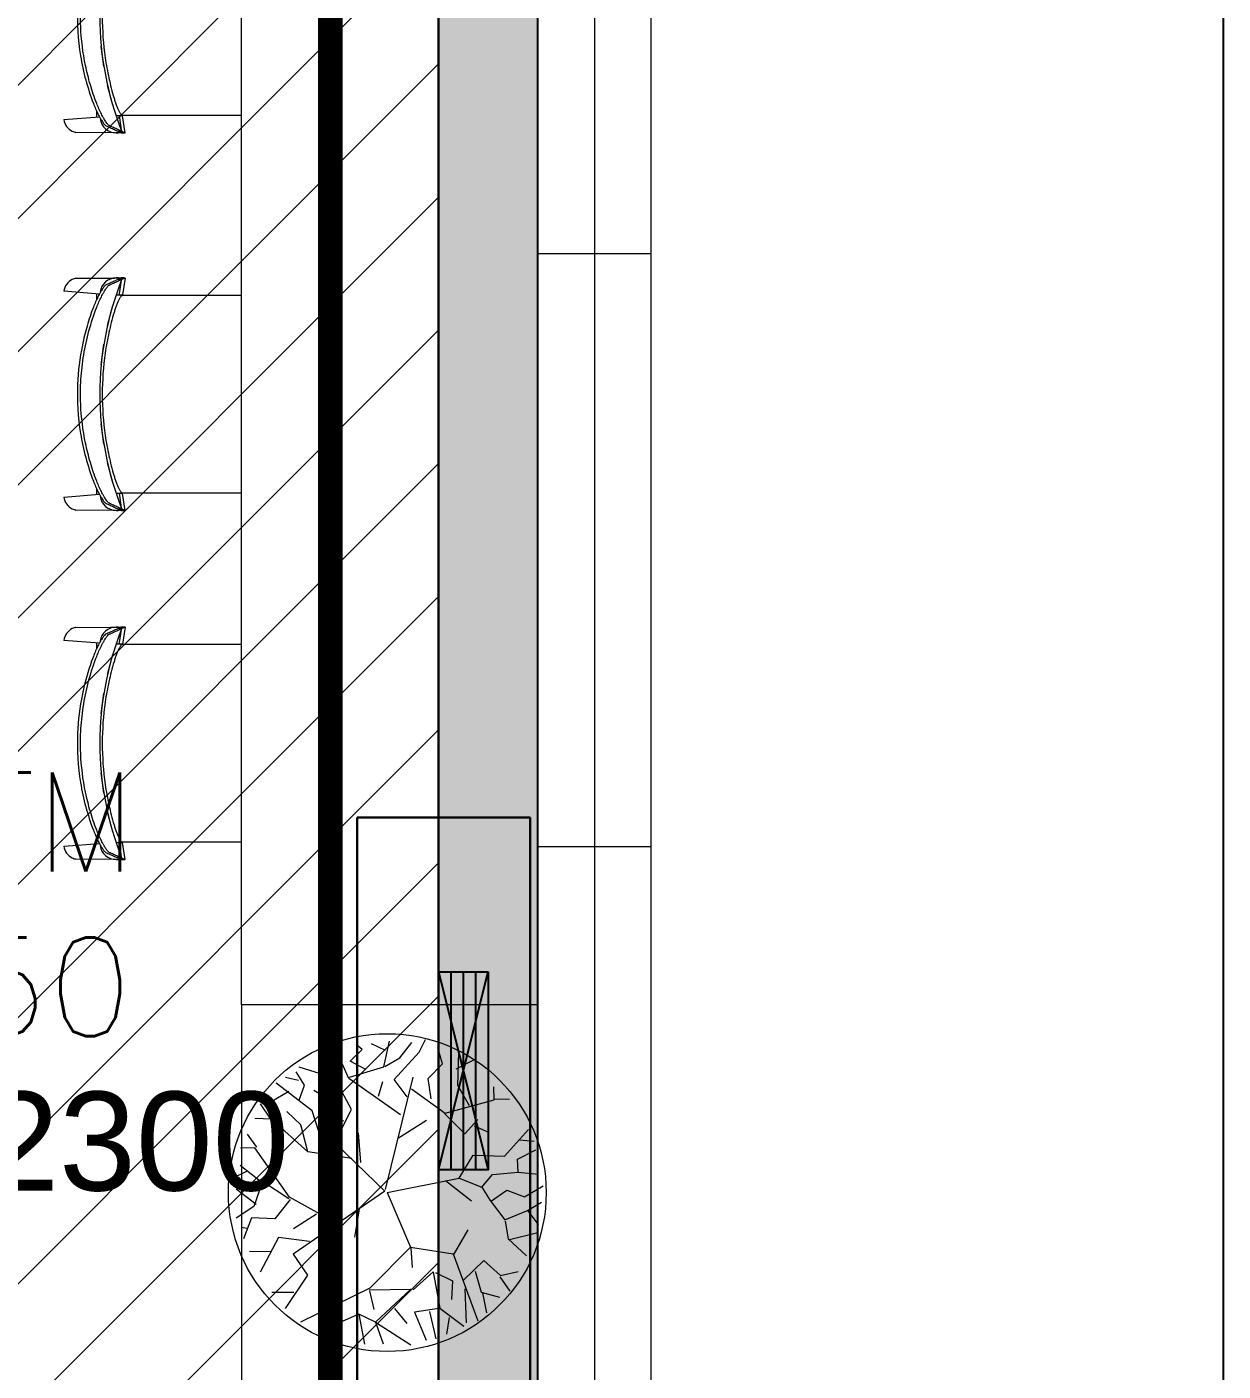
# Model space of a CAD drawing. Header units: millimetres. Extents: x -81374 to 485233, y -39075 to 157313.
# Drawn here: x 55750 to 58171, y 16131 to 18850 of the extents above; entities that cross this region are included whole.
import ezdxf
from ezdxf.enums import TextEntityAlignment as Align

# ---------------------------------------------------------------- set-up
doc = ezdxf.new("R2010")
doc.units = ezdxf.units.MM
doc.linetypes.add('CENTER', pattern=[2, 1.25, -0.25, 0.25, -0.25])
doc.linetypes.add('HIDDEN', pattern=[0.375, 0.25, -0.125])
doc.layers.add('ceiling', color=7, linetype='Continuous', lineweight=5, true_color=0x560d91)
for name, color, linetype in [('CEN', 252, 'CENTER'), ('Hatch 01_UC', 7, 'Continuous'), ('M-HVAC ELLIPTICAL DUCT', 6, 'Continuous'), ('M-HVAC-BOF', 6, 'Continuous'), ('M-HVAC-GRILLE', 30, 'Continuous'), ('M-HVAC-TEXT', 7, 'Continuous')]:
    doc.layers.add(name, color=color, linetype=linetype)
for name, color, linetype, lineweight in [('G-IMPT', 8, 'Continuous', 5), ('HVAC EA DUCT', 1, 'Continuous', 30), ('ID-MODULAR', 44, 'Continuous', 9)]:
    doc.layers.add(name, color=color, linetype=linetype, lineweight=lineweight)
doc.styles.add('ARAIL', font='arial.ttf')
doc.styles.add('R', font='romans.shx')
doc.styles.get("Standard").update_dxf_attribs({"font": 'arial.ttf'})

# ---------------------------------------------------------------- blocks, each defined once
blk = doc.blocks.new('ng')
at = {"layer": 'CEN', "color": 9, "linetype": 'HIDDEN', "lineweight": 0, "ltscale": 1500, "true_color": 0xc7c8ca}
blk.add_lwpolyline([(30047.1, 25472.8), (30047.1, 19521.3)], dxfattribs=at)
blk = doc.blocks.new('floor plan 1')
at = {"layer": 'DEFPOINTS', "color": 8, "linetype": 'Continuous'}
blk.add_line((0, -82350.1), (0, 0), dxfattribs=at)
at = {"layer": 'G-IMPT', "color": 55, "linetype": 'Continuous', "true_color": 0xb49f4b}
for p, q in [((1158, -60591.5), (1158, -51466.9)), ((1386.7, -60591.5), (1386.7, -51466.9))]:
    blk.add_line(p, q, dxfattribs=at)
at = {"layer": 'G-IMPT', "linetype": 'Continuous'}
for p, q in [((1272.3, -60591.5), (1272.3, -51466.9)), ((1158, -56266.9), (1386.7, -56266.9)), ((1158, -57466.9), (1386.7, -57466.9))]:
    blk.add_line(p, q, dxfattribs=at)
at = {"layer": 'G-IMPT', "color": 8, "ltscale": 500}
for p, q in [((1386.7, -55166.9), (1386.7, -55947.4)), ((1986.7, -55947.4), (1986.7, -55166.9)), ((1566.4, -55315.2), (1571.9, -55281.4)), ((1605.7, -55327.5), (1593.5, -55272.1)), ((1636.6, -55326), (1612.7, -55269.2)), ((1715.2, -55305.3), (1643.5, -55259.9)), ((1715.2, -55305.3), (1699.8, -55261.8)), ((1749.1, -55322), (1737.6, -55261.1)), ((1558.1, -55443.7), (1508.3, -55308.3)), ((1534.5, -55372.9), (1531.8, -55304)), ((1585.2, -55333.7), (1536.3, -55297.4)), ((1643.7, -55372.4), (1715.2, -55305.3)), ((1676.7, -55333.1), (1651.9, -55302.7)), ((1715.2, -55305.3), (1749.1, -55322)), ((1727.1, -55374.2), (1867, -55305.4)), ((1749.1, -55322), (1826.2, -55288.2)), ((1498.5, -55365), (1491, -55324.4)), ((1598.5, -55407.5), (1585.2, -55333.7)), ((1587.4, -55333), (1636.6, -55326)), ((1727.5, -55368.8), (1718.6, -55331.1)), ((1853.2, -55400.8), (1897.9, -55333.6)), ((1501.3, -55366.6), (1464.7, -55356.4)), ((1559.5, -55389.5), (1561.6, -55351.3)), ((1463.6, -55397), (1443.7, -55368)), ((1537.5, -55390.8), (1495.9, -55430.1)), ((1513.9, -55408.5), (1501.3, -55366.6)), ((1593.7, -55406.1), (1559.5, -55389.5)), ((1638.8, -55371), (1598.5, -55407.5)), ((1728.2, -55371.1), (1643.7, -55372.4)), ((1644.8, -55457.6), (1727.1, -55374.2)), ((1880.7, -55365.6), (1925.2, -55365.7)), ((1462.1, -55399.9), (1426.8, -55408.1)), ((1495.9, -55430.1), (1462.1, -55399.9)), ((1644.1, -55455.4), (1641.1, -55415.9)), ((1881.6, -55443.2), (1853.2, -55400.8)), ((1911.7, -55476.9), (1948.8, -55406.8)), ((1446.7, -55474.3), (1409.5, -55439.8)), ((1557.3, -55441.1), (1528, -55492.7)), ((1644.8, -55457.6), (1558.1, -55443.7)), ((1696.7, -55570.8), (1881.6, -55443.3)), ((1443.8, -55472.6), (1389.8, -55486)), ((1691.4, -55567.7), (1644.8, -55457.6)), ((1849.2, -55468.8), (1911.7, -55476.9)), ((1927.8, -55448.1), (1970.4, -55448.4)), ((1452.7, -55510), (1446.7, -55474.3)), ((1748.2, -55534.1), (1758, -55477.4)), ((1834.5, -55524.2), (1881.3, -55494.2)), ((1966.2, -55516.9), (1982.6, -55474.4)), ((1975.3, -55495.4), (1987.1, -55497.1)), ((1407.9, -55531.5), (1386.1, -55503.1)), ((1453.5, -55512.5), (1407.9, -55531.5)), ((1483.2, -55551.7), (1453.5, -55512.5)), ((1795.6, -55506.5), (1889.4, -55558.6)), ((1887.9, -55553.8), (1918.7, -55514.8)), ((1918.7, -55514.8), (1966.2, -55516.9)), ((1961.8, -55539.7), (1997.1, -55515.7)), ((1407.9, -55531.5), (1379.3, -55548.2)), ((1482.5, -55549.5), (1449.4, -55572.8)), ((1500.2, -55578.8), (1483.2, -55551.7)), ((1573.4, -55591.9), (1521.1, -55551.3)), ((1943.7, -55590.4), (1961.8, -55539.7)), ((1956.6, -55543.8), (1997, -55574.5)), ((1414.1, -55559), (1376, -55581.4)), ((1449.4, -55572.8), (1414.1, -55559)), ((1500.2, -55578.8), (1478.8, -55604)), ((1546.1, -55597.2), (1500.2, -55578.8)), ((1691.4, -55567.7), (1546.1, -55597.2)), ((1695.3, -55574), (1639, -55801.5)), ((1696.7, -55570.8), (1813.1, -55683.3)), ((1889.4, -55558.6), (1959.6, -55658.2)), ((1890.8, -55555.4), (1943.7, -55590.4)), ((1426.7, -55609), (1385.4, -55605.1)), ((1478.8, -55604), (1426.7, -55609)), ((1546.1, -55597.2), (1517.4, -55643.3)), ((1944.9, -55587.6), (1989, -55622.5)), ((1976.5, -55610.3), (2003.7, -55596.8)), ((1427.9, -55635.5), (1391.1, -55654.4)), ((1426.7, -55609), (1427.9, -55635.5)), ((1745.3, -55628.7), (1749.8, -55688.9)), ((1454.3, -55641.1), (1405.8, -55695.6)), ((1517.4, -55643.3), (1454.3, -55641.1)), ((1763.4, -55636.8), (1852.3, -55650.1)), ((1814.9, -55645.4), (1843.6, -55733.3)), ((1852.3, -55650.1), (1925.5, -55716.5)), ((1852.3, -55650.1), (1866.3, -55704.9)), ((1955.3, -55659.5), (1974.4, -55685.9)), ((1959.6, -55658.2), (1988.4, -55657.7)), ((1423.9, -55674.2), (1394.3, -55672.1)), ((1515.3, -55703), (1486.9, -55690)), ((1534.8, -55686.6), (1508, -55715.9)), ((1576, -55727.6), (1534.8, -55686.6)), ((1668.6, -55678.6), (1612.4, -55714.2)), ((1797.6, -55669.3), (1763.9, -55735.7)), ((1779.3, -55712.3), (1803.5, -55718.5)), ((1866.3, -55704.9), (1894.4, -55731.5)), ((1925.5, -55716.5), (1959.4, -55717.3)), ((1574.2, -55728.2), (1475, -55755.4)), ((1524.9, -55743), (1548.5, -55784.3)), ((1642.5, -55777.4), (1574.2, -55728.2)), ((1664.6, -55725.1), (1769.4, -55798.4)), ((1763.9, -55735.7), (1824.6, -55848.7)), ((1803.5, -55718.5), (1810.5, -55756.7)), ((1843.6, -55733.3), (1916.1, -55789)), ((1928.5, -55718.5), (1948.3, -55747.2)), ((1475.7, -55757.7), (1444.1, -55756.6)), ((1475, -55755.4), (1476.1, -55781.7)), ((1602.9, -55757.1), (1608.4, -55798.2)), ((1651, -55761.4), (1677.2, -55796.7)), ((1709.4, -55762.6), (1700.4, -55792.2)), ((1810.5, -55756.7), (1840.3, -55774.3)), ((1870.1, -55754.7), (1859.1, -55784.9)), ((1891, -55772.5), (1924.9, -55751.7)), ((1924.9, -55751.7), (1938.8, -55752.9)), ((1548.5, -55784.3), (1546.4, -55851.8)), ((1608.4, -55798.2), (1579.5, -55828.5)), ((1677.2, -55796.7), (1626.8, -55851.7)), ((1769.4, -55798.4), (1795.9, -55857.3)), ((1796.3, -55798.4), (1870.1, -55821.6)), ((1859.1, -55784.9), (1876.1, -55812)), ((1870.9, -55794.8), (1897.3, -55800.3)), ((1551.9, -55818), (1515.2, -55837.1)), ((1696.3, -55822.8), (1665.8, -55840.1)), ((1698.4, -55822.1), (1687.2, -55874)), ((1767.9, -55801.3), (1698.4, -55822.1)), ((1734.6, -55816.9), (1766.5, -55833.9)), ((1579.5, -55828.5), (1589.1, -55860.6)), ((1626.8, -55851.7), (1614.4, -55877.1)), ((1665.8, -55840.1), (1641.6, -55871.4)), ((1766.5, -55833.9), (1742.3, -55857.4)), ((1694.8, -55855.4), (1723.2, -55868.5)), ((1742.3, -55857.4), (1754.1, -55867.3)), ((1386.7, -58347.4), (1386.7, -55947.4)), ((1386.7, -55947.4), (1986.7, -55947.4)), ((1386.7, -55947.4), (1986.7, -55947.4)), ((1986.7, -55947.4), (1986.7, -58347.4)), ((2222.1, -56241.7), (2227.6, -56276)), ((2228.4, -56243.9), (2235, -56243.8)), ((2235, -56243.8), (2228.4, -56243.9)), ((2228.6, -56242.2), (2233.4, -56276.6)), ((2236, -56241.6), (2240.2, -56241.6)), ((2240.2, -56241.6), (2236, -56241.6)), ((2241.5, -56241.6), (2251.7, -56242)), ((2242.5, -56241.7), (2321.5, -56242.2)), ((1986.7, -56276.6), (2231.4, -56276.6)), ((2227.9, -56276.6), (2227.6, -56276)), ((2346.1, -56268.4), (2273.9, -56274.1)), ((2279.4, -56273.7), (2279.4, -56285)), ((2247.1, -56297.7), (2257.6, -56337.5)), ((2265, -56375.6), (2270.3, -56417)), ((2272.8, -56455.7), (2272.8, -56497.6)), ((2270.3, -56536.3), (2265, -56577.7)), ((2257.6, -56615.8), (2246.9, -56656.2)), ((2279.4, -56668.3), (2279.4, -56679.6)), ((1986.7, -56676.6), (2231.4, -56676.6)), ((2222.1, -56711.6), (2227.6, -56677.3)), ((2227.6, -56677.3), (2227.9, -56676.6)), ((2233.7, -56676.6), (2228.8, -56710.7)), ((2273.9, -56679.2), (2346.1, -56684.9)), ((2235, -56709.5), (2228.4, -56709.4)), ((2228.4, -56709.4), (2235, -56709.5)), ((2228.8, -56710.7), (2228.7, -56711.1)), ((2240.2, -56711.7), (2236, -56711.7)), ((2236, -56711.7), (2240.2, -56711.7)), ((2251.7, -56711.3), (2241.5, -56711.7)), ((2321.5, -56711.1), (2242.5, -56711.6)), ((2222.1, -56947.8), (2227.6, -56982.2)), ((2228.4, -56950.1), (2235, -56950)), ((2235, -56950), (2228.4, -56950.1)), ((2228.6, -56948.4), (2233.4, -56982.8)), ((2236, -56947.8), (2240.2, -56947.8)), ((2240.2, -56947.8), (2236, -56947.8)), ((2241.5, -56947.8), (2251.7, -56948.2)), ((2242.5, -56947.8), (2321.5, -56948.4)), ((1986.7, -56982.8), (2231.4, -56982.8)), ((2227.9, -56982.8), (2227.6, -56982.2)), ((2346.1, -56974.6), (2273.9, -56980.3)), ((2279.4, -56979.8), (2279.4, -56991.2)), ((2247.1, -57003.9), (2257.6, -57043.7)), ((2265, -57081.7), (2270.3, -57123.2)), ((2272.8, -57161.9), (2272.8, -57203.7)), ((2270.3, -57242.5), (2265, -57283.9)), ((2257.6, -57322), (2246.9, -57362.4)), ((2279.4, -57374.5), (2279.4, -57385.8)), ((1986.7, -57382.8), (2231.4, -57382.8)), ((2222.1, -57417.8), (2227.6, -57383.5)), ((2227.6, -57383.5), (2227.9, -57382.8)), ((2233.7, -57382.8), (2228.8, -57416.9)), ((2273.9, -57385.4), (2346.1, -57391.1)), ((2235, -57415.7), (2228.4, -57415.6)), ((2228.4, -57415.6), (2235, -57415.7)), ((2228.8, -57416.9), (2228.7, -57417.3)), ((2240.2, -57417.9), (2236, -57417.9)), ((2236, -57417.9), (2240.2, -57417.9)), ((2251.7, -57417.5), (2241.5, -57417.9)), ((2321.5, -57417.3), (2242.5, -57417.8)), ((2222.1, -57711.8), (2227.6, -57746.1)), ((2228.4, -57714), (2235, -57713.9)), ((2235, -57713.9), (2228.4, -57714)), ((2228.6, -57712.3), (2233.4, -57746.7)), ((2236, -57711.7), (2240.2, -57711.7)), ((2240.2, -57711.7), (2236, -57711.7)), ((2241.5, -57711.7), (2251.7, -57712.1)), ((2242.5, -57711.8), (2321.5, -57712.3)), ((1986.7, -57746.7), (2231.4, -57746.7)), ((2227.9, -57746.7), (2227.6, -57746.1)), ((2346.1, -57738.5), (2273.9, -57744.2)), ((2279.4, -57743.8), (2279.4, -57755.1)), ((2247.1, -57767.8), (2257.6, -57807.6)), ((2265, -57845.7), (2270.3, -57887.1))]:
    blk.add_line(p, q, dxfattribs=at)
blk.add_circle((1691.4, -55567.7), 321.5, dxfattribs=at)
for centre, radius, start, end in [((2240.2, -56274.2), 32.6, 7.5802, 90), ((2240.2, -56274.2), 32.6, 7.5802, 90), ((2314.6, -56273.3), 31.9, 63.372, 77.5779), ((2314.6, -56273.3), 31.9, 8.8286, 63.372), ((2240.2, -56679.1), 32.6, 270, 352.4198), ((2240.2, -56679.1), 32.6, 270, 352.4198), ((2314.6, -56680), 31.9, 296.628, 351.1714), ((2314.6, -56680), 31.9, 282.4221, 296.628), ((2240.2, -56980.4), 32.6, 7.5802, 90), ((2240.2, -56980.4), 32.6, 7.5802, 90), ((2314.6, -56979.5), 31.9, 63.372, 77.5779), ((2314.6, -56979.5), 31.9, 8.8286, 63.372), ((2240.2, -57385.3), 32.6, 270, 352.4198), ((2240.2, -57385.3), 32.6, 270, 352.4198), ((2314.6, -57386.2), 31.9, 296.628, 351.1714), ((2314.6, -57386.2), 31.9, 282.4221, 296.628), ((2240.2, -57744.3), 32.6, 7.5802, 90), ((2240.2, -57744.3), 32.6, 7.5802, 90), ((2314.6, -57743.4), 31.9, 63.372, 77.5779), ((2314.6, -57743.4), 31.9, 8.8286, 63.372)]:
    blk.add_arc(centre, radius, start, end, dxfattribs=at)
for centre in [(1664, -56476.6), (1664, -57182.8), (1664, -57946.7)]:
    blk.add_ellipse(centre, major_axis=(0, -618.5), ratio=0.984957, start_param=1.184993, end_param=1.9566, dxfattribs=at)
for points in [[(2229.9, -56241.6), (2227.6, -56241.6), (2224.1, -56241.6), (2221.7, -56241.7), (2222.2, -56241.7), (2222.9, -56241.7)], [(2222.9, -56241.7), (2223.1, -56241.7), (2223.7, -56241.8), (2224.5, -56242.2), (2224.9, -56242.4)], [(2224.9, -56242.4), (2225.4, -56242.7), (2226.5, -56243.2), (2227.7, -56243.6), (2228.4, -56243.9)], [(2229.5, -56241.7), (2228.7, -56241.7), (2228.2, -56241.7), (2230.3, -56241.6), (2233.8, -56241.6), (2236, -56241.6)], [(2228.4, -56243.9), (2231.1, -56245.2), (2236.7, -56247.9), (2245.4, -56252), (2251.4, -56254.7), (2254.5, -56256)], [(2229, -56242), (2228.5, -56242.1), (2228.5, -56242.3), (2229.9, -56242.4), (2231.1, -56242.5)], [(2231.6, -56242.4), (2231.1, -56242.2), (2230.3, -56241.8), (2229.7, -56241.7), (2229.5, -56241.7)], [(2231.1, -56242.5), (2231.5, -56242.5), (2232.6, -56242.7), (2234, -56243.1), (2234.8, -56243.5)], [(2235, -56243.8), (2234.3, -56243.6), (2233.7, -56243.4), (2233.1, -56243.1)], [(2228.9, -56276.6), (2228, -56276.6), (2227.4, -56276.6), (2228.9, -56276.6), (2230.2, -56276.6)], [(2230.2, -56676.6), (2228.9, -56676.6), (2227.4, -56676.6), (2228, -56676.6), (2228.9, -56676.6)], [(2222.9, -56711.6), (2222.2, -56711.6), (2221.7, -56711.6), (2224.1, -56711.7), (2227.6, -56711.7), (2229.9, -56711.7)], [(2224.9, -56710.9), (2224.5, -56711.1), (2223.7, -56711.5), (2223.1, -56711.6), (2222.9, -56711.6)], [(2228.4, -56709.4), (2227.7, -56709.6), (2226.5, -56710.1), (2225.4, -56710.6), (2224.9, -56710.9)], [(2254.5, -56697.3), (2251.4, -56698.6), (2245.4, -56701.3), (2236.7, -56705.4), (2231.1, -56708), (2228.4, -56709.4)], [(2236, -56711.7), (2233.8, -56711.7), (2230.3, -56711.7), (2228.2, -56711.6), (2228.7, -56711.6), (2229.5, -56711.6)], [(2231.1, -56710.8), (2230, -56710.9), (2228.5, -56711), (2228.6, -56711.2), (2229, -56711.3)], [(2229.5, -56711.6), (2229.7, -56711.6), (2230.3, -56711.5), (2231.1, -56711.1), (2231.6, -56710.9)], [(2234.8, -56709.8), (2234, -56710.2), (2232.6, -56710.6), (2231.5, -56710.8), (2231.1, -56710.8)], [(2233.1, -56710.2), (2233.7, -56709.9), (2234.3, -56709.7), (2235, -56709.5)], [(2235.8, -56709.2), (2235.4, -56709.4), (2235.1, -56709.6), (2234.8, -56709.8)], [(2229.9, -56947.8), (2227.6, -56947.8), (2224.1, -56947.8), (2221.7, -56947.8), (2222.2, -56947.9), (2222.9, -56947.9)], [(2222.9, -56947.9), (2223.1, -56947.9), (2223.7, -56948), (2224.5, -56948.4), (2224.9, -56948.6)], [(2224.9, -56948.6), (2225.4, -56948.9), (2226.5, -56949.3), (2227.7, -56949.8), (2228.4, -56950.1)], [(2229.5, -56947.9), (2228.7, -56947.9), (2228.2, -56947.8), (2230.3, -56947.8), (2233.8, -56947.8), (2236, -56947.8)], [(2228.4, -56950.1), (2231.1, -56951.4), (2236.7, -56954.1), (2245.4, -56958.2), (2251.4, -56960.8), (2254.5, -56962.2)], [(2229, -56948.2), (2228.5, -56948.3), (2228.5, -56948.5), (2229.9, -56948.6), (2231.1, -56948.7)], [(2231.6, -56948.6), (2231.1, -56948.4), (2230.3, -56948), (2229.7, -56947.9), (2229.5, -56947.9)], [(2231.1, -56948.7), (2231.5, -56948.7), (2232.6, -56948.8), (2234, -56949.3), (2234.8, -56949.7)], [(2235, -56950), (2234.3, -56949.8), (2233.7, -56949.5), (2233.1, -56949.3)], [(2228.9, -56982.8), (2228, -56982.8), (2227.4, -56982.8), (2228.9, -56982.8), (2230.2, -56982.8)], [(2230.2, -57382.8), (2228.9, -57382.8), (2227.4, -57382.8), (2228, -57382.8), (2228.9, -57382.8)], [(2254.5, -57403.5), (2251.4, -57404.8), (2245.4, -57407.5), (2236.7, -57411.5), (2231.1, -57414.2), (2228.4, -57415.6)], [(2222.9, -57417.8), (2222.2, -57417.8), (2221.7, -57417.8), (2224.1, -57417.9), (2227.6, -57417.9), (2229.9, -57417.9)], [(2224.9, -57417), (2224.5, -57417.3), (2223.7, -57417.7), (2223.1, -57417.8), (2222.9, -57417.8)], [(2228.4, -57415.6), (2227.7, -57415.8), (2226.5, -57416.3), (2225.4, -57416.8), (2224.9, -57417)], [(2236, -57417.9), (2233.8, -57417.9), (2230.3, -57417.9), (2228.2, -57417.8), (2228.7, -57417.8), (2229.5, -57417.8)], [(2231.1, -57417), (2230, -57417.1), (2228.5, -57417.2), (2228.6, -57417.4), (2229, -57417.4)], [(2229.5, -57417.8), (2229.7, -57417.8), (2230.3, -57417.7), (2231.1, -57417.3), (2231.6, -57417)], [(2234.8, -57416), (2234, -57416.3), (2232.6, -57416.8), (2231.5, -57416.9), (2231.1, -57417)], [(2233.1, -57416.4), (2233.7, -57416.1), (2234.3, -57415.9), (2235, -57415.7)], [(2235.8, -57415.3), (2235.4, -57415.6), (2235.1, -57415.8), (2234.8, -57416)], [(2229.9, -57711.7), (2227.6, -57711.7), (2224.1, -57711.7), (2221.7, -57711.8), (2222.2, -57711.8), (2222.9, -57711.8)], [(2222.9, -57711.8), (2223.1, -57711.8), (2223.7, -57711.9), (2224.5, -57712.3), (2224.9, -57712.5)], [(2224.9, -57712.5), (2225.4, -57712.8), (2226.5, -57713.3), (2227.7, -57713.8), (2228.4, -57714)], [(2229.5, -57711.8), (2228.7, -57711.8), (2228.2, -57711.8), (2230.3, -57711.7), (2233.8, -57711.7), (2236, -57711.7)], [(2228.4, -57714), (2231.1, -57715.3), (2236.7, -57718), (2245.4, -57722.1), (2251.4, -57724.8), (2254.5, -57726.1)], [(2229, -57712.1), (2228.5, -57712.2), (2228.5, -57712.4), (2229.9, -57712.5), (2231.1, -57712.6)], [(2231.6, -57712.5), (2231.1, -57712.3), (2230.3, -57711.9), (2229.7, -57711.8), (2229.5, -57711.8)], [(2231.1, -57712.6), (2231.5, -57712.6), (2232.6, -57712.8), (2234, -57713.2), (2234.8, -57713.6)], [(2235, -57713.9), (2234.3, -57713.7), (2233.7, -57713.5), (2233.1, -57713.2)], [(2228.9, -57746.7), (2228, -57746.7), (2227.4, -57746.7), (2228.9, -57746.7), (2230.2, -57746.7)]]:
    blk.add_open_spline(points, degree=3, dxfattribs=at)
for points, knots in [([(2236.8, -56245), (2236.7, -56245), (2236.6, -56244.8), (2236.2, -56244.5), (2235.6, -56244), (2235.1, -56243.7), (2234.8, -56243.5)], [-0.3333333, -0.3333333, -0.3333333, -0.3333333, -0.2916667, -0.25, -0.1666667, 0, 0, 0, 0]), ([(2261.4, -56256), (2258.3, -56254.7), (2252.2, -56251.9), (2244, -56248.2), (2238.9, -56245.7), (2236.7, -56244.7)], [0, 0, 0, 0, 0.3333333, 0.6666667, 0.9304775, 0.9304775, 0.9304775, 0.9304775]), ([(2254.5, -56256), (2255.1, -56256.3), (2256.4, -56257.5), (2258.7, -56260.4), (2260.7, -56263.3), (2262.5, -56266.1), (2264.1, -56268.6), (2265.2, -56270.6), (2266.4, -56272.7), (2268, -56275.7), (2270.1, -56279.6), (2272.6, -56284.6), (2275.8, -56291.6), (2278.1, -56297.2), (2279.5, -56300.9)], [0, 0, 0, 0, 0.166667, 0.25, 0.333333, 0.416667, 0.458333, 0.5, 0.541667, 0.583333, 0.666667, 0.75, 0.833333, 1, 1, 1, 1]), ([(2286.2, -56300.9), (2284.8, -56297.2), (2282.5, -56291.6), (2279.3, -56284.6), (2276.9, -56279.6), (2274.9, -56275.7), (2273.2, -56272.7), (2272.1, -56270.6), (2270.9, -56268.6), (2269.4, -56266.1), (2267.6, -56263.3), (2265.6, -56260.4), (2263.3, -56257.5), (2262, -56256.3), (2261.4, -56256)], [0, 0, 0, 0, 0.166667, 0.25, 0.333333, 0.416667, 0.458333, 0.5, 0.541667, 0.583333, 0.666667, 0.75, 0.833333, 1, 1, 1, 1]), ([(2239.1, -56276.3), (2235.7, -56276.2), (2230.1, -56276.1), (2227.9, -56276.1), (2227.6, -56276)], [-0.9633418, -0.9633418, -0.9633418, -0.9633418, -0.6666667, -0.3333333, -0.3333333, -0.3333333, -0.3333333]), ([(2244.4, -56311.6), (2243.6, -56309), (2242, -56303.8), (2239.7, -56297.7), (2237.9, -56293.2), (2236.5, -56290), (2235.2, -56287.1), (2233.9, -56284.5), (2232.7, -56282.2), (2231.3, -56279.6), (2229.8, -56277.3), (2229.1, -56276.6), (2228.9, -56276.6)], [0, 0, 0, 0, 0.142857, 0.285714, 0.357143, 0.428571, 0.5, 0.571429, 0.642857, 0.714286, 0.857143, 1, 1, 1, 1]), ([(2244.4, -56641.6), (2248.4, -56628.3), (2255.3, -56601.3), (2265.3, -56546.3), (2270.2, -56476.6), (2265.3, -56406.9), (2255.3, -56352), (2248.4, -56325), (2244.4, -56311.6)], [0, 0, 0, 0, 0.125, 0.25, 0.5, 0.75, 0.875, 1, 1, 1, 1]), ([(2279.5, -56300.9), (2284.3, -56313.4), (2292.9, -56338.6), (2305.8, -56390.3), (2312.8, -56446.6), (2312.2, -56506.6), (2306.6, -56556.3), (2295.9, -56605.2), (2285.5, -56636.8), (2279.5, -56652.4)], [0, 0, 0, 0, 0.111111, 0.222222, 0.444444, 0.583333, 0.722222, 0.861111, 1, 1, 1, 1]), ([(2286.2, -56652.4), (2291, -56639.9), (2299.4, -56614.7), (2312.2, -56563), (2321.2, -56490.1), (2316.5, -56413.3), (2302.4, -56348.1), (2292.2, -56316.5), (2286.2, -56300.9)], [0, 0, 0, 0, 0.111111, 0.222222, 0.444444, 0.722222, 0.861111, 1, 1, 1, 1]), ([(2228.9, -56676.6), (2229.1, -56676.6), (2229.8, -56676), (2231.3, -56673.7), (2232.7, -56671.1), (2233.9, -56668.8), (2235.2, -56666.2), (2236.5, -56663.3), (2237.9, -56660.1), (2239.7, -56655.6), (2242, -56649.5), (2243.6, -56644.3), (2244.4, -56641.6)], [0, 0, 0, 0, 0.142857, 0.285714, 0.357143, 0.428571, 0.5, 0.571429, 0.642857, 0.714286, 0.857143, 1, 1, 1, 1]), ([(2279.5, -56652.4), (2278.1, -56656.1), (2275.8, -56661.7), (2272.6, -56668.7), (2270.1, -56673.7), (2268, -56677.6), (2266.4, -56680.5), (2265.2, -56682.7), (2264.1, -56684.7), (2262.5, -56687.2), (2260.7, -56690), (2258.7, -56692.8), (2256.4, -56695.8), (2255.1, -56697), (2254.5, -56697.3)], [0, 0, 0, 0, 0.166667, 0.25, 0.333333, 0.416667, 0.458333, 0.5, 0.541667, 0.583333, 0.666667, 0.75, 0.833333, 1, 1, 1, 1]), ([(2261.4, -56697.3), (2262, -56697), (2263.3, -56695.8), (2265.6, -56692.8), (2267.6, -56690), (2269.4, -56687.2), (2270.9, -56684.7), (2272.1, -56682.7), (2273.2, -56680.6), (2274.9, -56677.6), (2276.9, -56673.7), (2279.3, -56668.7), (2282.5, -56661.7), (2284.8, -56656.1), (2286.2, -56652.4)], [0, 0, 0, 0, 0.166667, 0.25, 0.333333, 0.416667, 0.458333, 0.5, 0.541667, 0.583333, 0.666667, 0.75, 0.833333, 1, 1, 1, 1]), ([(2227.6, -56677.3), (2227.9, -56677.2), (2230.1, -56677.1), (2235.7, -56677), (2239.1, -56677)], [-0.6666667, -0.6666667, -0.6666667, -0.6666667, -0.3333333, -0.0366578, -0.0366578, -0.0366578, -0.0366578]), ([(2236.7, -56708.6), (2238.9, -56707.6), (2244, -56705.1), (2252.2, -56701.3), (2258.3, -56698.6), (2261.4, -56697.3)], [0.0693294, 0.0693294, 0.0693294, 0.0693294, 0.3333333, 0.6666667, 1, 1, 1, 1]), ([(2236.8, -56951.2), (2236.7, -56951.1), (2236.6, -56951), (2236.2, -56950.7), (2235.6, -56950.2), (2235.1, -56949.9), (2234.8, -56949.7)], [-0.3333333, -0.3333333, -0.3333333, -0.3333333, -0.2916667, -0.25, -0.1666667, 0, 0, 0, 0]), ([(2261.4, -56962.2), (2258.3, -56960.8), (2252.2, -56958.1), (2244, -56954.3), (2238.9, -56951.9), (2236.7, -56950.8)], [0, 0, 0, 0, 0.3333333, 0.6666667, 0.9304775, 0.9304775, 0.9304775, 0.9304775]), ([(2254.5, -56962.2), (2255.1, -56962.5), (2256.4, -56963.7), (2258.7, -56966.6), (2260.7, -56969.5), (2262.5, -56972.3), (2264.1, -56974.8), (2265.2, -56976.8), (2266.4, -56978.9), (2268, -56981.9), (2270.1, -56985.8), (2272.6, -56990.8), (2275.8, -56997.8), (2278.1, -57003.3), (2279.5, -57007.1)], [0, 0, 0, 0, 0.166667, 0.25, 0.333333, 0.416667, 0.458333, 0.5, 0.541667, 0.583333, 0.666667, 0.75, 0.833333, 1, 1, 1, 1]), ([(2286.2, -57007.1), (2284.8, -57003.3), (2282.5, -56997.8), (2279.3, -56990.8), (2276.9, -56985.8), (2274.9, -56981.8), (2273.2, -56978.9), (2272.1, -56976.8), (2270.9, -56974.8), (2269.4, -56972.3), (2267.6, -56969.5), (2265.6, -56966.6), (2263.3, -56963.7), (2262, -56962.5), (2261.4, -56962.2)], [0, 0, 0, 0, 0.166667, 0.25, 0.333333, 0.416667, 0.458333, 0.5, 0.541667, 0.583333, 0.666667, 0.75, 0.833333, 1, 1, 1, 1]), ([(2239.1, -56982.5), (2235.7, -56982.4), (2230.1, -56982.3), (2227.9, -56982.2), (2227.6, -56982.2)], [-0.9633418, -0.9633418, -0.9633418, -0.9633418, -0.6666667, -0.3333333, -0.3333333, -0.3333333, -0.3333333]), ([(2244.4, -57017.8), (2243.6, -57015.2), (2242, -57010), (2239.7, -57003.9), (2237.9, -56999.4), (2236.5, -56996.2), (2235.2, -56993.3), (2233.9, -56990.7), (2232.7, -56988.4), (2231.3, -56985.8), (2229.8, -56983.5), (2229.1, -56982.8), (2228.9, -56982.8)], [0, 0, 0, 0, 0.142857, 0.285714, 0.357143, 0.428571, 0.5, 0.571429, 0.642857, 0.714286, 0.857143, 1, 1, 1, 1]), ([(2244.4, -57347.8), (2248.4, -57334.4), (2255.3, -57307.5), (2265.3, -57252.5), (2270.2, -57182.8), (2265.3, -57113.1), (2255.3, -57058.2), (2248.4, -57031.2), (2244.4, -57017.8)], [0, 0, 0, 0, 0.125, 0.25, 0.5, 0.75, 0.875, 1, 1, 1, 1]), ([(2279.5, -57007.1), (2284.3, -57019.5), (2292.9, -57044.8), (2305.8, -57096.5), (2312.8, -57152.8), (2312.2, -57212.8), (2306.6, -57262.5), (2295.9, -57311.4), (2285.5, -57343), (2279.5, -57358.6)], [0, 0, 0, 0, 0.111111, 0.222222, 0.444444, 0.583333, 0.722222, 0.861111, 1, 1, 1, 1]), ([(2286.2, -57358.6), (2291, -57346.1), (2299.4, -57320.9), (2312.2, -57269.1), (2321.2, -57196.2), (2316.5, -57119.5), (2302.4, -57054.3), (2292.2, -57022.7), (2286.2, -57007.1)], [0, 0, 0, 0, 0.111111, 0.222222, 0.444444, 0.722222, 0.861111, 1, 1, 1, 1]), ([(2228.9, -57382.8), (2229.1, -57382.8), (2229.8, -57382.2), (2231.3, -57379.9), (2232.7, -57377.3), (2233.9, -57375), (2235.2, -57372.4), (2236.5, -57369.4), (2237.9, -57366.3), (2239.7, -57361.8), (2242, -57355.6), (2243.6, -57350.4), (2244.4, -57347.8)], [0, 0, 0, 0, 0.142857, 0.285714, 0.357143, 0.428571, 0.5, 0.571429, 0.642857, 0.714286, 0.857143, 1, 1, 1, 1]), ([(2279.5, -57358.6), (2278.1, -57362.3), (2275.8, -57367.9), (2272.6, -57374.9), (2270.1, -57379.9), (2268, -57383.8), (2266.4, -57386.7), (2265.2, -57388.8), (2264.1, -57390.8), (2262.5, -57393.3), (2260.7, -57396.2), (2258.7, -57399), (2256.4, -57402), (2255.1, -57403.2), (2254.5, -57403.5)], [0, 0, 0, 0, 0.166667, 0.25, 0.333333, 0.416667, 0.458333, 0.5, 0.541667, 0.583333, 0.666667, 0.75, 0.833333, 1, 1, 1, 1]), ([(2261.4, -57403.5), (2262, -57403.2), (2263.3, -57402), (2265.6, -57399), (2267.6, -57396.2), (2269.4, -57393.4), (2270.9, -57390.9), (2272.1, -57388.9), (2273.2, -57386.7), (2274.9, -57383.8), (2276.9, -57379.9), (2279.3, -57374.9), (2282.5, -57367.9), (2284.8, -57362.3), (2286.2, -57358.6)], [0, 0, 0, 0, 0.166667, 0.25, 0.333333, 0.416667, 0.458333, 0.5, 0.541667, 0.583333, 0.666667, 0.75, 0.833333, 1, 1, 1, 1]), ([(2227.6, -57383.5), (2227.9, -57383.4), (2230.1, -57383.3), (2235.7, -57383.2), (2239.1, -57383.2)], [-0.6666667, -0.6666667, -0.6666667, -0.6666667, -0.3333333, -0.0366578, -0.0366578, -0.0366578, -0.0366578]), ([(2236.7, -57414.8), (2238.9, -57413.7), (2244, -57411.3), (2252.2, -57407.5), (2258.3, -57404.8), (2261.4, -57403.5)], [0.0693294, 0.0693294, 0.0693294, 0.0693294, 0.3333333, 0.6666667, 1, 1, 1, 1]), ([(2236.8, -57715.2), (2236.7, -57715.1), (2236.6, -57714.9), (2236.2, -57714.6), (2235.6, -57714.1), (2235.1, -57713.8), (2234.8, -57713.6)], [-0.3333333, -0.3333333, -0.3333333, -0.3333333, -0.2916667, -0.25, -0.1666667, 0, 0, 0, 0]), ([(2261.4, -57726.1), (2258.3, -57724.8), (2252.2, -57722), (2244, -57718.3), (2238.9, -57715.8), (2236.7, -57714.8)], [0, 0, 0, 0, 0.3333333, 0.6666667, 0.9304775, 0.9304775, 0.9304775, 0.9304775]), ([(2254.5, -57726.1), (2255.1, -57726.4), (2256.4, -57727.6), (2258.7, -57730.5), (2260.7, -57733.4), (2262.5, -57736.2), (2264.1, -57738.7), (2265.2, -57740.7), (2266.4, -57742.8), (2268, -57745.8), (2270.1, -57749.7), (2272.6, -57754.7), (2275.8, -57761.7), (2278.1, -57767.3), (2279.5, -57771)], [0, 0, 0, 0, 0.166667, 0.25, 0.333333, 0.416667, 0.458333, 0.5, 0.541667, 0.583333, 0.666667, 0.75, 0.833333, 1, 1, 1, 1]), ([(2286.2, -57771), (2284.8, -57767.3), (2282.5, -57761.7), (2279.3, -57754.7), (2276.9, -57749.7), (2274.9, -57745.8), (2273.2, -57742.8), (2272.1, -57740.7), (2270.9, -57738.7), (2269.4, -57736.2), (2267.6, -57733.4), (2265.6, -57730.5), (2263.3, -57727.6), (2262, -57726.4), (2261.4, -57726.1)], [0, 0, 0, 0, 0.166667, 0.25, 0.333333, 0.416667, 0.458333, 0.5, 0.541667, 0.583333, 0.666667, 0.75, 0.833333, 1, 1, 1, 1]), ([(2239.1, -57746.4), (2235.7, -57746.3), (2230.1, -57746.3), (2227.9, -57746.2), (2227.6, -57746.1)], [-0.9633418, -0.9633418, -0.9633418, -0.9633418, -0.6666667, -0.3333333, -0.3333333, -0.3333333, -0.3333333]), ([(2244.4, -57781.7), (2243.6, -57779.1), (2242, -57773.9), (2239.7, -57767.8), (2237.9, -57763.3), (2236.5, -57760.1), (2235.2, -57757.2), (2233.9, -57754.6), (2232.7, -57752.3), (2231.3, -57749.7), (2229.8, -57747.4), (2229.1, -57746.7), (2228.9, -57746.7)], [0, 0, 0, 0, 0.142857, 0.285714, 0.357143, 0.428571, 0.5, 0.571429, 0.642857, 0.714286, 0.857143, 1, 1, 1, 1]), ([(2244.4, -58111.7), (2248.4, -58098.4), (2255.3, -58071.4), (2265.3, -58016.4), (2270.2, -57946.8), (2265.3, -57877.1), (2255.3, -57822.1), (2248.4, -57795.1), (2244.4, -57781.7)], [0, 0, 0, 0, 0.125, 0.25, 0.5, 0.75, 0.875, 1, 1, 1, 1]), ([(2279.5, -57771), (2284.3, -57783.5), (2292.9, -57808.7), (2305.8, -57860.4), (2312.8, -57916.7), (2312.2, -57976.7), (2306.6, -58026.4), (2295.9, -58075.3), (2285.5, -58106.9), (2279.5, -58122.5)], [0, 0, 0, 0, 0.111111, 0.222222, 0.444444, 0.583333, 0.722222, 0.861111, 1, 1, 1, 1]), ([(2286.2, -58122.5), (2291, -58110), (2299.4, -58084.8), (2312.2, -58033.1), (2321.2, -57960.2), (2316.5, -57883.4), (2302.4, -57818.2), (2292.2, -57786.6), (2286.2, -57771)], [0, 0, 0, 0, 0.111111, 0.222222, 0.444444, 0.722222, 0.861111, 1, 1, 1, 1])]:
    blk.add_open_spline(points, degree=3, knots=knots, dxfattribs=at)
at = {"layer": 'CEN', "linetype": 'Continuous'}
blk.add_blockref('ng', (-28240.4, -78519.6), dxfattribs=at)
at = {"layer": 'G-IMPT', "color": 8, "ltscale": 500}
for rotation, p in [(359.9992, (39680.6, -4989.6, 0)), (359.9992, (35886.7, -10139.3, 0)), (270.0008, (28873.3, -20643.5, 0)), (359.9992, (11975.3, -26935.4, 0)), (359.9992, (15267.6, -26935.4, 0)), (359.9992, (26686.3, -26987.7, 0)), (270.0008, (15861.1, -28615, 0)), (89.9992, (23697.8, -33300.6, 0)), (89.9992, (23597.9, -35337.7, 0)), (89.9992, (23597.9, -37388.3, 0)), (359.9992, (13750.4, -37781.5, 0)), (89.9992, (23697.8, -40746.8, 0)), (89.9992, (23597.8, -44302.5, 0)), (89.9992, (23597.8, -46399.1, 0)), (89.9992, (23697.8, -48339.8, 0)), (89.9992, (23697.8, -54280, 0)), (359.9992, (27418.1, -55702.4, 0)), (89.9992, (9671.9, -65856.5, 0)), (359.9992, (4684.1, -67403.4, 0)), (359.9992, (8737.2, -67403.4, 0))]:
    blk.add_attdef('PARTITIONTYPE', text='', height=200, rotation=rotation, dxfattribs=at).set_placement(p, align=Align.MIDDLE_CENTER)

msp = doc.modelspace()

# ---------------------------------------------------------------- hatches: boundary and pattern name
at = {"layer": 'Hatch 01_UC', "linetype": 'Continuous', "lineweight": 0, "transparency": 33554597}
h = msp.add_hatch(dxfattribs=at)
h.set_pattern_fill('ANSI31', color=8, scale=60, angle=180)
h.set_pattern_definition([(225, (86411.17, 39444.27), (134.70384, -134.70384), [])])
h.paths.add_polyline_path([(56014.8, 24856.1), (49282.8, 24856.1), (49282.8, 18559.3), (49282.8, 11934), (56251.6, 11934), (56251.6, 12466.5), (56584.1, 12466.5), (56584.1, 21441.1), (56022.8, 21441.1), (56022.8, 22506.1), (56582.5, 22506.1), (56582.5, 24856.1)])
edge = h.paths.add_edge_path(flags=16)
edge.add_ellipse((51082.8, 23076.1), major_axis=(825, 0), ratio=1, start_angle=90, end_angle=180)
edge.add_line((50257.8, 23076.1), (50257.8, 13716.5))
edge.add_ellipse((51082.8, 13716.5), major_axis=(825, 0), ratio=1, start_angle=180, end_angle=270)
edge.add_line((51082.8, 12891.5), (54782.5, 12891.5))
edge.add_ellipse((54782.5, 13716.5), major_axis=(825, 0), ratio=1, start_angle=270, end_angle=360)
edge.add_line((55607.5, 13716.5), (55607.5, 23076.1))
edge.add_ellipse((54782.5, 23076.1), major_axis=(825, 0), ratio=1, start_angle=0, end_angle=90)
edge.add_line((54782.5, 23901.1), (51082.8, 23901.1))
h = msp.add_hatch(dxfattribs=at)
h.set_pattern_fill('GOST_WOOD', color=8, scale=15, angle=270)
h.set_pattern_definition([(360, (86409.58, 39444.27), (-4e-14, -90), [150, -30]), (360, (86379.58, 39414.27), (-4e-14, -90), [90, -22.5, 45, -22.5]), (360, (86334.58, 39384.27), (-4e-14, -90), [150, -30])])
h.paths.add_polyline_path([(56582.5, 21441.1), (56782.5, 21441.1), (56782.5, 12466.5), (56582.5, 12466.5)])

# ---------------------------------------------------------------- linework, layer by layer
at = {"layer": 'ceiling', "color": 8, "linetype": 'Continuous'}
msp.add_lwpolyline([(56014.8, 24856.1), (49282.8, 24856.1), (49282.8, 18559.3), (49282.8, 18559.3), (49282.8, 11934), (56251.6, 11934), (56251.6, 12466.5), (56584.1, 12466.5), (56584.1, 21441.1), (56022.8, 21441.1), (56022.8, 22506.1), (56582.5, 22506.1), (56582.5, 24856.1), (56014.8, 24856.1)], dxfattribs=at)
at = {"layer": 'CEN', "color": 11, "linetype": 'HIDDEN', "lineweight": 0, "ltscale": 1500, "const_width": 50}
msp.add_lwpolyline([(56364.1, 13971.5), (56364.1, 19923)], dxfattribs=at)
at = {"layer": 'HVAC EA DUCT'}
for p, q in [((56418.4, 15314.6, 0), (56418.4, 17251.1, 0)), ((56418.4, 17251.1, 0), (56768.4, 17251.1, 0)), ((56768.4, 17251.1, 0), (56768.4, 15314.6, 0))]:
    msp.add_line(p, q, dxfattribs=at)
at = {"layer": 'ID-MODULAR', "color": 45, "linetype": 'Continuous'}
msp.add_lwpolyline([(56582.5, 21441.1), (56782.5, 21441.1), (56782.5, 12466.5), (56582.5, 12466.5)], close=True, dxfattribs=at)
at = {"layer": 'M-HVAC ELLIPTICAL DUCT', "linetype": 'Continuous'}
for p, q in [((56583.3, 16938.7), (56683.3, 16538.7)), ((56583.3, 16538.7), (56683.3, 16938.7))]:
    msp.add_line(p, q, dxfattribs=at)
msp.add_lwpolyline([(56683.3, 16938.7), (56683.3, 16538.7), (56583.3, 16538.7), (56583.3, 16938.7)], close=True, dxfattribs=at)
at = {"layer": 'M-HVAC-GRILLE', "color": 183}
for p, q in [((56608.3, 16538.7), (56608.3, 16938.7)), ((56633.3, 16538.7), (56633.3, 16938.7)), ((56658.3, 16538.7), (56658.3, 16938.7))]:
    msp.add_line(p, q, dxfattribs=at)
at = {"layer": 'M-HVAC-GRILLE'}
msp.add_lwpolyline([(56683.3, 16938.7), (56683.3, 16538.7), (56583.3, 16538.7), (56583.3, 16938.7)], close=True, dxfattribs=at)

# ---------------------------------------------------------------- block references
at = {"linetype": 'Continuous', "rotation": 180}
msp.add_blockref('floor plan 1', (58170.8, -39075.4), dxfattribs=at)

# ---------------------------------------------------------------- texts
at = {"layer": 'M-HVAC-BOF', "color": 6, "lineweight": -2, "insert": (54720.7, 16696.5, 0), "char_height": 200, "width": 1028.731, "attachment_point": 1, "style": 'ARAIL'}
msp.add_mtext('BODF+2300', dxfattribs=at)
at = {"layer": 'M-HVAC-TEXT', "color": 7, "insert": (55376.6, 17342.1, 0), "char_height": 200, "width": 2790.775, "attachment_point": 2, "style": 'R'}
msp.add_mtext('500 CFM\\P350x250', dxfattribs=at)

doc.saveas('drawing.dxf')
